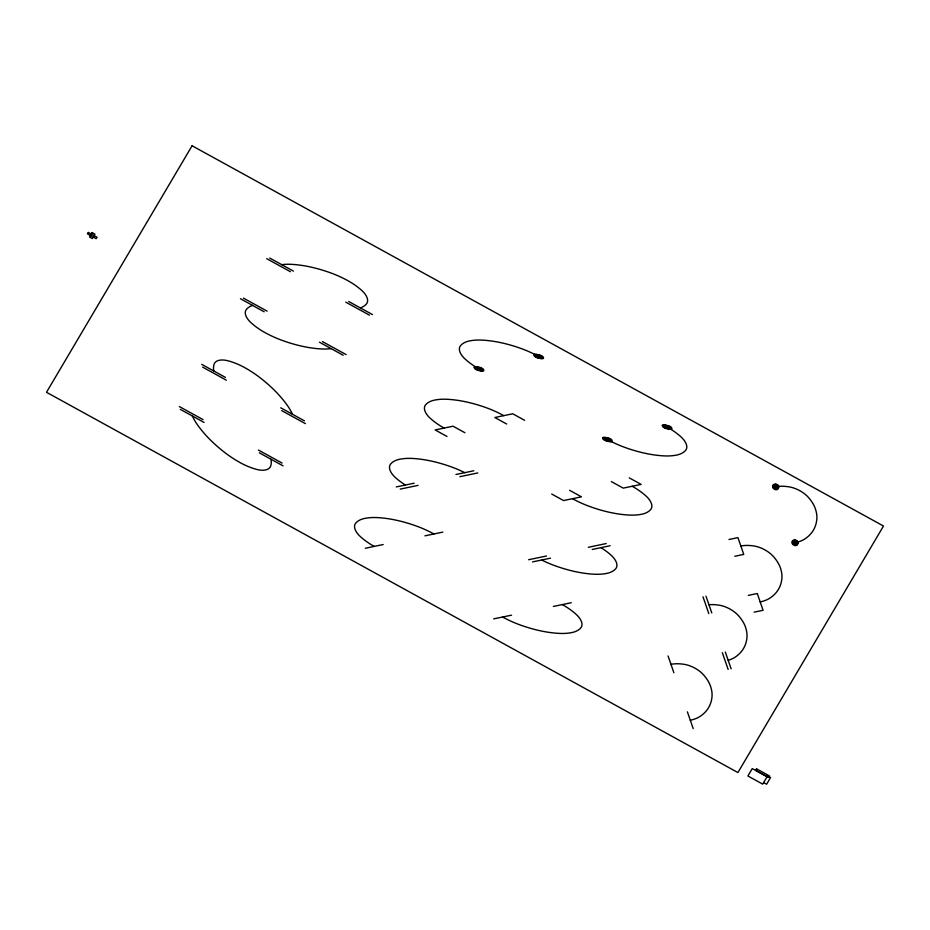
<?xml version="1.0" encoding="UTF-8"?>
<svg xmlns="http://www.w3.org/2000/svg" width="930" height="930" viewBox="0 0 930 930"><rect width="100%" height="100%" fill="white"/><g stroke="black" fill="none" stroke-linecap="round" stroke-linejoin="round"><path stroke-width="1.4" d="M90.245 235.43L91.105 233.976M93.395 237.162L94.244 235.709M396.261 486.925L414.164 483.205M455.944 474.498L473.847 470.766M400.214 489.099L418.116 485.367M459.897 476.672L477.799 472.94M365.269 548.27L383.172 544.538M424.952 535.831L442.854 532.111M528.624 559.721L546.526 555.989M588.295 547.293L606.209 543.562M532.565 561.894L550.479 558.163M592.247 549.467L610.15 545.736M728.992 539.493L737.943 537.633L743.744 554.396L734.793 556.268M493.679 618.88L511.581 615.16M553.362 606.453L571.264 602.721M748.325 595.386L757.276 593.526L763.077 610.289L754.125 612.149M269.712 258.052L293.415 271.095M348.727 301.518L372.442 314.549M266.724 258.68L290.427 271.711M345.751 302.134L369.454 315.165M524.59 420.302L512.732 413.78L494.83 417.512L506.687 424.022M629.285 477.881L641.142 484.402L623.24 488.122L611.382 481.612M243.439 298.123L267.143 311.155M322.454 341.577L346.158 354.609M240.452 298.739L264.155 311.783M319.467 342.194L343.182 355.237M464.907 432.729L453.05 426.207L435.147 429.939L447.005 436.461M569.613 490.308L581.459 496.829L563.557 500.561L551.699 494.039M201.705 364.351L225.409 377.382M280.721 407.805L304.435 420.848M202.67 367.141L226.374 380.184M281.697 410.607L305.4 423.638M179.385 406.584L203.089 419.628M258.401 450.039L282.104 463.082M180.35 409.386L204.054 422.418M259.365 452.84L283.069 465.872M767.064 776.736L752.254 768.587L747.883 775.98L762.705 784.13L767.61 775.899L770.575 777.527L766.611 784.223L763.646 782.595M705.986 596.177L711.787 612.94M725.33 652.058L731.131 668.833M702.999 596.793L708.8 613.567M722.343 652.686L728.144 669.449M668.066 655.964L673.866 672.727M687.398 711.845L693.21 728.62M360.34 307.9A40.304 20.448 28.2 0 0 366.339 304.087A19.112 9.695 28.2 0 0 361.561 290.276A40.304 20.448 28.2 0 0 347.936 280.709A63.112 32.038 28.2 0 0 331.499 273.188A95.348 48.395 28.2 0 0 292.125 264.376A63.112 32.038 28.2 0 0 281.732 264.666M252.542 305.389A40.304 20.448 28.2 0 0 246.555 309.202A19.112 9.695 28.2 0 0 251.333 323.012A40.304 20.448 28.2 0 0 264.957 332.58A63.112 32.038 28.2 0 0 281.383 340.101A95.348 48.395 28.2 0 0 320.769 348.913A63.112 32.038 28.2 0 0 331.15 348.622M292.404 414.234A63.112 32.038 28.2 0 0 287.37 405.457A95.348 48.395 28.2 0 0 259.447 377.255A63.112 32.038 28.2 0 0 244.369 367.443A40.304 20.448 28.2 0 0 228.885 361.014A19.112 9.695 28.2 0 0 214.144 364.083A40.304 20.448 28.2 0 0 213.795 371M192.37 415.989A63.112 32.038 28.2 0 0 197.416 424.766A95.348 48.395 28.2 0 0 225.339 452.968A63.112 32.038 28.2 0 0 240.417 462.78A40.304 20.448 28.2 0 0 255.89 469.22A19.112 9.695 28.2 0 0 270.63 466.139A40.304 20.448 28.2 0 0 270.979 459.222M538.726 356.481A63.112 32.038 28.2 0 0 522.3 348.959A95.348 48.395 28.2 0 0 482.914 340.148A63.112 32.038 28.2 0 0 469.371 340.961A40.304 20.448 28.2 0 0 460.641 345.53A19.112 9.695 28.2 0 0 465.419 359.34A40.304 20.448 28.2 0 0 479.043 368.908M503.781 415.64A63.112 32.038 28.2 0 0 487.355 408.119A95.348 48.395 28.2 0 0 447.981 399.319A63.112 32.038 28.2 0 0 434.438 400.132A40.304 20.448 28.2 0 0 425.696 404.701A19.112 9.695 28.2 0 0 430.474 418.5A40.304 20.448 28.2 0 0 444.098 428.067M464.768 472.661A63.112 32.038 28.2 0 0 452.422 467.29A95.348 48.395 28.2 0 0 413.036 458.478A63.112 32.038 28.2 0 0 399.493 459.292A40.304 20.448 28.2 0 0 390.763 463.861A19.112 9.695 28.2 0 0 395.541 477.671A40.304 20.448 28.2 0 0 405.399 485.03M433.903 533.971A63.112 32.038 28.2 0 0 417.477 526.45A95.348 48.395 28.2 0 0 378.103 517.638A63.112 32.038 28.2 0 0 364.56 518.452A40.304 20.448 28.2 0 0 355.818 523.02A19.112 9.695 28.2 0 0 360.596 536.831A40.304 20.448 28.2 0 0 374.22 546.398M667.124 427.103A40.304 20.448 28.2 0 1 680.76 436.67A19.112 9.695 28.2 0 1 685.538 450.469A40.304 20.448 28.2 0 1 676.796 455.037A63.112 32.038 28.2 0 1 663.253 455.851A95.348 48.395 28.2 0 1 623.879 447.051A63.112 32.038 28.2 0 1 607.453 439.53M572.508 498.689A63.112 32.038 28.2 0 0 588.934 506.211A95.348 48.395 28.2 0 0 628.32 515.022A63.112 32.038 28.2 0 0 641.863 514.209A40.304 20.448 28.2 0 0 650.593 509.64A19.112 9.695 28.2 0 0 645.815 495.829A40.304 20.448 28.2 0 0 632.191 486.262M541.655 560A63.112 32.038 28.2 0 0 554.001 565.37A95.348 48.395 28.2 0 0 593.375 574.182A63.112 32.038 28.2 0 0 606.918 573.368A40.304 20.448 28.2 0 0 615.66 568.8A19.112 9.695 28.2 0 0 610.882 555.001A40.304 20.448 28.2 0 0 601.024 547.642M502.63 617.02A63.112 32.038 28.2 0 0 519.056 624.542A95.348 48.395 28.2 0 0 558.442 633.353A63.112 32.038 28.2 0 0 571.985 632.54A40.304 20.448 28.2 0 0 580.715 627.971A19.112 9.695 28.2 0 0 575.937 614.16A40.304 20.448 28.2 0 0 562.313 604.593M795.115 542.736A63.112 32.038 28.2 0 0 805.368 538.598A95.348 48.395 28.2 0 0 816.819 519.207A63.112 32.038 28.2 0 0 815.296 508.582A40.304 20.448 28.2 0 0 808.554 497.573A19.112 9.695 28.2 0 0 789.024 486.843A40.304 20.448 28.2 0 0 775.783 486.855M760.182 601.908A63.112 32.038 28.2 0 0 770.435 597.769A95.348 48.395 28.2 0 0 781.886 578.367A63.112 32.038 28.2 0 0 780.351 567.742A40.304 20.448 28.2 0 0 773.609 556.745A19.112 9.695 28.2 0 0 754.091 546.003A40.304 20.448 28.2 0 0 740.838 546.015M708.951 604.733A40.304 20.448 28.2 0 1 719.157 605.174A19.112 9.695 28.2 0 1 738.676 615.904A40.304 20.448 28.2 0 1 745.418 626.913A63.112 32.038 28.2 0 1 746.953 637.527A95.348 48.395 28.2 0 1 735.49 656.929A63.112 32.038 28.2 0 1 728.19 660.323M670.96 664.346A40.304 20.448 28.2 0 1 684.213 664.334A19.112 9.695 28.2 0 1 703.731 675.064A40.304 20.448 28.2 0 1 710.474 686.073A63.112 32.038 28.2 0 1 712.008 696.698A95.348 48.395 28.2 0 1 700.557 716.088A63.112 32.038 28.2 0 1 690.304 720.227M474.219 367.187L474.614 368.513A4.278 2.174 28.2 0 0 476.055 369.536A6.312 3.208 28.2 0 0 477.695 370.279L481.635 371.163A6.312 3.208 28.2 0 0 482.996 371.082A4.034 2.046 28.2 0 0 483.867 370.628L483.391 369.245A4.034 2.046 28.2 0 0 482.031 368.292A6.312 3.208 28.2 0 0 480.38 367.536L476.439 366.652A6.312 3.208 28.2 0 0 475.091 366.734A4.034 2.046 28.2 0 0 474.219 367.187M475.184 367.536L475.497 368.594A3.418 1.732 28.2 0 0 476.648 369.408A5.045 2.558 28.2 0 0 477.974 370.012L481.124 370.71A5.045 2.558 28.2 0 0 482.205 370.651A3.22 1.639 28.2 0 0 482.903 370.279L482.519 369.175A3.22 1.639 28.2 0 0 481.426 368.408A5.045 2.558 28.2 0 0 480.113 367.815L476.962 367.106A5.045 2.558 28.2 0 0 475.881 367.176A3.22 1.639 28.2 0 0 475.184 367.536M476.148 367.873L476.381 368.675A2.569 1.302 28.2 0 0 477.253 369.28A3.79 1.918 28.2 0 0 478.241 369.733L480.601 370.256A3.79 1.918 28.2 0 0 481.415 370.21A2.418 1.232 28.2 0 0 481.938 369.942L481.647 369.105A2.418 1.232 28.2 0 0 480.833 368.536A3.79 1.918 28.2 0 0 479.845 368.082L477.485 367.559A3.79 1.918 28.2 0 0 476.672 367.606A2.418 1.232 28.2 0 0 476.148 367.873M477.113 368.222C480.252 372.081 482.554 367.362 477.113 368.222M478.078 368.571L480.008 369.257L478.078 368.571M533.901 354.76L534.297 356.085A4.278 2.174 28.2 0 0 535.738 357.097A6.312 3.208 28.2 0 0 537.377 357.852L541.318 358.736A6.312 3.208 28.2 0 0 542.678 358.654A4.034 2.046 28.2 0 0 543.55 358.19L543.074 356.818A4.034 2.046 28.2 0 0 541.702 355.853A6.312 3.208 28.2 0 0 540.063 355.109L536.122 354.225A6.312 3.208 28.2 0 0 534.773 354.307A4.034 2.046 28.2 0 0 533.901 354.76M534.866 355.109L535.18 356.167A3.418 1.732 28.2 0 0 536.331 356.981A5.045 2.558 28.2 0 0 537.645 357.573L540.795 358.283A5.045 2.558 28.2 0 0 541.888 358.213A3.22 1.639 28.2 0 0 542.585 357.852L542.202 356.748A3.22 1.639 28.2 0 0 541.109 355.981A5.045 2.558 28.2 0 0 539.795 355.376L536.645 354.679A5.045 2.558 28.2 0 0 535.564 354.737A3.22 1.639 28.2 0 0 534.866 355.109M535.831 355.446L536.064 356.237A2.569 1.302 28.2 0 0 536.936 356.853A3.79 1.918 28.2 0 0 537.912 357.306L540.284 357.829A3.79 1.918 28.2 0 0 541.097 357.783A2.418 1.232 28.2 0 0 541.62 357.504L541.33 356.678A2.418 1.232 28.2 0 0 540.516 356.109A3.79 1.918 28.2 0 0 539.528 355.655L537.168 355.121A3.79 1.918 28.2 0 0 536.354 355.179A2.418 1.232 28.2 0 0 535.831 355.446M536.796 355.795C539.923 359.654 542.237 354.935 536.796 355.795M537.761 356.132L539.691 356.818L537.761 356.132M602.628 437.809L603.012 439.134A4.278 2.174 28.2 0 0 604.465 440.146A6.312 3.208 28.2 0 0 606.104 440.901L610.045 441.785A6.312 3.208 28.2 0 0 611.394 441.704A4.034 2.046 28.2 0 0 612.277 441.239L611.801 439.867A4.034 2.046 28.2 0 0 610.429 438.902A6.312 3.208 28.2 0 0 608.79 438.158L604.849 437.274A6.312 3.208 28.2 0 0 603.5 437.356A4.034 2.046 28.2 0 0 602.628 437.809M603.593 438.158L603.907 439.216A3.418 1.732 28.2 0 0 605.058 440.029A5.045 2.558 28.2 0 0 606.372 440.622L609.522 441.332A5.045 2.558 28.2 0 0 610.603 441.262A3.22 1.639 28.2 0 0 611.312 440.901L610.929 439.797A3.22 1.639 28.2 0 0 609.836 439.03A5.045 2.558 28.2 0 0 608.522 438.425L605.372 437.728A5.045 2.558 28.2 0 0 604.291 437.786A3.22 1.639 28.2 0 0 603.593 438.158M604.558 438.495L604.791 439.286A2.569 1.302 28.2 0 0 605.663 439.902A3.79 1.918 28.2 0 0 606.639 440.355L609.011 440.878A3.79 1.918 28.2 0 0 609.824 440.832A2.418 1.232 28.2 0 0 610.347 440.553L610.057 439.727A2.418 1.232 28.2 0 0 609.243 439.158A3.79 1.918 28.2 0 0 608.255 438.704L605.895 438.17A3.79 1.918 28.2 0 0 605.081 438.228A2.418 1.232 28.2 0 0 604.558 438.495M605.523 438.844C608.65 442.703 610.963 437.984 605.523 438.844M606.488 439.181L608.418 439.867L606.488 439.181M662.3 425.382L662.695 426.707A4.278 2.174 28.2 0 0 664.148 427.719A6.312 3.208 28.2 0 0 665.787 428.474L669.728 429.358A6.312 3.208 28.2 0 0 671.076 429.276A4.034 2.046 28.2 0 0 671.96 428.811L671.472 427.428A4.034 2.046 28.2 0 0 670.112 426.475A6.312 3.208 28.2 0 0 668.472 425.719L664.532 424.847A6.312 3.208 28.2 0 0 663.183 424.929A4.034 2.046 28.2 0 0 662.3 425.382M663.264 425.719L663.59 426.777A3.418 1.732 28.2 0 0 664.741 427.591A5.045 2.558 28.2 0 0 666.054 428.195L669.205 428.904A5.045 2.558 28.2 0 0 670.286 428.835A3.22 1.639 28.2 0 0 670.995 428.474L670.611 427.37A3.22 1.639 28.2 0 0 669.519 426.603A5.045 2.558 28.2 0 0 668.205 425.998L665.055 425.289A5.045 2.558 28.2 0 0 663.974 425.359A3.22 1.639 28.2 0 0 663.264 425.719M664.229 426.068L664.473 426.858A2.569 1.302 28.2 0 0 665.334 427.475A3.79 1.918 28.2 0 0 666.322 427.916L668.693 428.451A3.79 1.918 28.2 0 0 669.495 428.404A2.418 1.232 28.2 0 0 670.03 428.125L669.74 427.3A2.418 1.232 28.2 0 0 668.926 426.731A3.79 1.918 28.2 0 0 667.938 426.277L665.566 425.742A3.79 1.918 28.2 0 0 664.764 425.789A2.418 1.232 28.2 0 0 664.229 426.068M665.194 426.417C668.333 430.265 670.646 425.556 665.194 426.417M666.159 426.754L668.089 427.44L666.159 426.754M772.993 485.321L772.644 486.413A6.312 3.208 28.2 0 0 772.795 487.471A4.278 2.174 28.2 0 0 773.516 488.645L775.422 489.645A4.034 2.046 28.2 0 0 776.748 489.645A6.312 3.208 28.2 0 0 777.771 489.238L778.922 487.297A6.312 3.208 28.2 0 0 778.77 486.227A4.034 2.046 28.2 0 0 778.096 485.135L776.143 484.053A4.034 2.046 28.2 0 0 774.818 484.053A6.312 3.208 28.2 0 0 773.795 484.472L772.993 485.321M773.551 485.623L773.272 486.495A5.045 2.558 28.2 0 0 773.4 487.355A3.418 1.732 28.2 0 0 773.969 488.285L775.492 489.087A3.22 1.639 28.2 0 0 776.55 489.087A5.045 2.558 28.2 0 0 777.375 488.762L778.294 487.204A5.045 2.558 28.2 0 0 778.166 486.355A3.22 1.639 28.2 0 0 777.631 485.472L776.073 484.611A3.22 1.639 28.2 0 0 775.004 484.611A5.045 2.558 28.2 0 0 774.19 484.949L773.551 485.623M774.109 485.925L773.9 486.588A3.79 1.918 28.2 0 0 773.992 487.227A2.569 1.302 28.2 0 0 774.423 487.925L775.562 488.529A2.418 1.232 28.2 0 0 776.364 488.529A3.79 1.918 28.2 0 0 776.98 488.285L777.666 487.122A3.79 1.918 28.2 0 0 777.573 486.483A2.418 1.232 28.2 0 0 777.166 485.82L775.992 485.169A2.418 1.232 28.2 0 0 775.202 485.181A3.79 1.918 28.2 0 0 774.585 485.425L774.109 485.925M774.667 486.239C775.178 490.877 779.003 484.251 774.667 486.239M775.225 486.541L776.341 487.157L775.225 486.541M792.325 541.202L791.988 542.295A6.312 3.208 28.2 0 0 792.139 543.364A4.278 2.174 28.2 0 0 792.848 544.527L794.766 545.538A4.034 2.046 28.2 0 0 796.092 545.538A6.312 3.208 28.2 0 0 797.115 545.12L798.254 543.178A6.312 3.208 28.2 0 0 798.103 542.12A4.034 2.046 28.2 0 0 797.429 541.016L795.476 539.946A4.034 2.046 28.2 0 0 794.15 539.946A6.312 3.208 28.2 0 0 793.127 540.365L792.325 541.202M792.883 541.516L792.604 542.388A5.045 2.558 28.2 0 0 792.732 543.236A3.418 1.732 28.2 0 0 793.302 544.166L794.836 544.98A3.22 1.639 28.2 0 0 795.894 544.98A5.045 2.558 28.2 0 0 796.708 544.643L797.626 543.097A5.045 2.558 28.2 0 0 797.51 542.248A3.22 1.639 28.2 0 0 796.963 541.365L795.406 540.504A3.22 1.639 28.2 0 0 794.348 540.504A5.045 2.558 28.2 0 0 793.523 540.83L792.883 541.516M793.441 541.818L793.232 542.481A3.79 1.918 28.2 0 0 793.325 543.108A2.569 1.302 28.2 0 0 793.755 543.818L794.906 544.422A2.418 1.232 28.2 0 0 795.696 544.422A3.79 1.918 28.2 0 0 796.313 544.166L796.998 543.004A3.79 1.918 28.2 0 0 796.905 542.364A2.418 1.232 28.2 0 0 796.51 541.702L795.336 541.062A2.418 1.232 28.2 0 0 794.534 541.062A3.79 1.918 28.2 0 0 793.929 541.307L793.441 541.818M793.999 542.12C794.511 546.77 798.335 540.144 793.999 542.12M794.557 542.434L795.673 543.05L794.557 542.434M88.315 232.442L87.466 233.895L96.174 238.685L97.034 237.231L88.315 232.442M92.163 232.593L89.547 237.011L92.337 238.533L94.941 234.128L92.163 232.593M192.08 145.778L46.5 392.286L737.92 772.551L883.5 526.031L192.08 145.778M756.555 768.843L755.683 770.319L768.657 777.445L769.529 775.969L756.555 768.843"/></g></svg>
